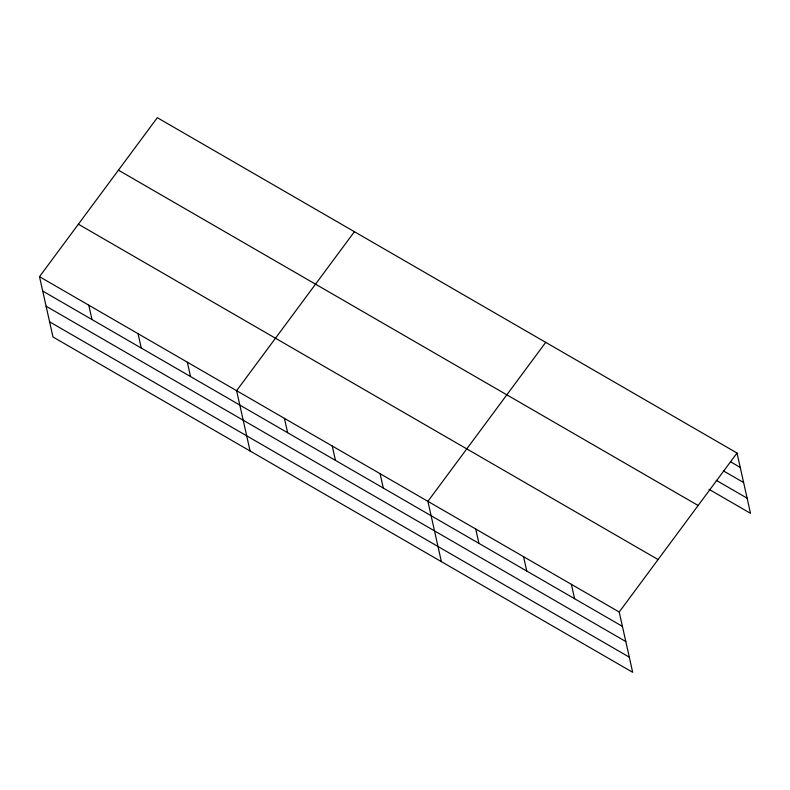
<?xml version="1.0" encoding="UTF-8"?>
<svg xmlns="http://www.w3.org/2000/svg" width="790" height="790" viewBox="0 0 790 790"><rect width="100%" height="100%" fill="white"/><g stroke="black" fill="none" stroke-linecap="round" stroke-linejoin="round"><path stroke-width="1.19" d="M39.5 276.678L619.212 612.013L632.681 672.31L52.979 336.975L39.5 276.678L157.319 117.69L737.021 453.026L750.5 513.322L709.055 489.346M354.414 231.707L236.605 390.685L250.075 450.981M545.722 342.366L427.904 501.344L441.383 561.641M619.212 612.013L737.021 453.026M730.671 461.864L740.23 467.404M723.433 470.88L743.617 482.552M716.293 480.34L747.113 498.174M118.431 170.156L698.143 505.491M78.378 224.212L658.09 559.547M42.709 291.046L622.421 626.381M46.096 306.204L625.808 641.539M49.592 321.816L629.294 657.152M571.377 584.343L574.597 598.711M523.553 556.683L526.772 571.052M475.728 529.014L478.938 543.382M380.079 473.684L383.288 488.052M332.254 446.014L335.464 460.392M284.43 418.354L287.639 432.723M187.329 362.185L190.538 376.553M138.053 333.676L141.262 348.054M88.776 305.177L91.986 319.545"/></g></svg>
